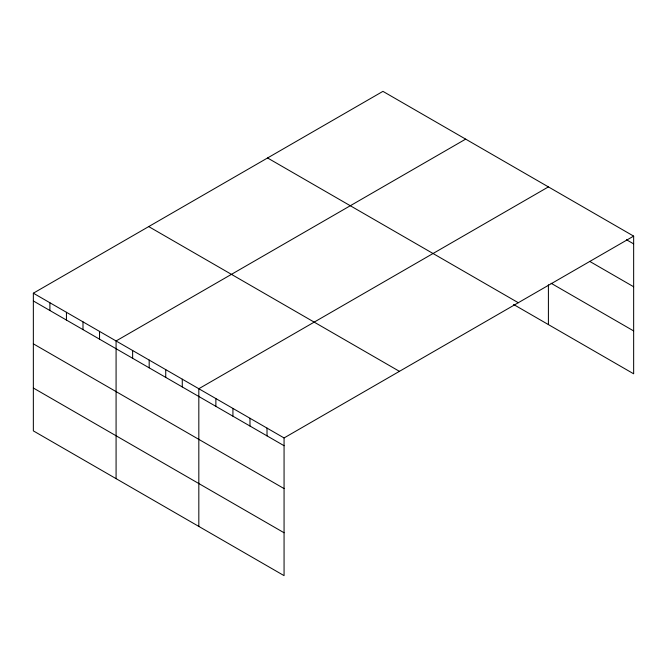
<?xml version="1.0" encoding="UTF-8"?>
<svg xmlns="http://www.w3.org/2000/svg" width="667" height="667" viewBox="0 0 667 667"><rect width="100%" height="100%" fill="white"/><g stroke="black" fill="none" stroke-linecap="round" stroke-linejoin="round"><path stroke-width="1" d="M633.65 236.118L284.067 437.944L284.067 575.638L33.35 430.882L33.35 293.197L382.933 91.362L633.65 236.118L633.65 373.803L513.565 304.477M465.666 139.128L116.083 340.962L116.083 478.656M548.407 186.902L198.824 388.728L198.824 526.421M626.471 239.736L633.65 243.88M589.678 261.372L633.65 286.76M551.1 283.267L633.65 330.932M267.567 157.971L518.284 302.718M148.716 226.588L399.433 371.344M33.35 293.197L284.067 437.944M33.35 300.959L284.067 445.714M33.35 343.838L284.067 488.586M33.35 388.011L284.067 532.758M548.407 284.776L548.407 324.596M267.017 428.097L267.017 435.868M249.975 418.259L249.975 426.021M232.925 408.412L232.925 416.183M215.875 398.574L215.875 406.336M182.274 379.173L182.274 386.943M165.733 369.618L165.733 377.389M149.183 360.072L149.183 367.834M132.633 350.517L132.633 358.279M99.541 331.407L99.541 339.178M82.991 321.853L82.991 329.623M66.442 312.298L66.442 320.068M49.9 302.743L49.9 310.514"/></g></svg>
